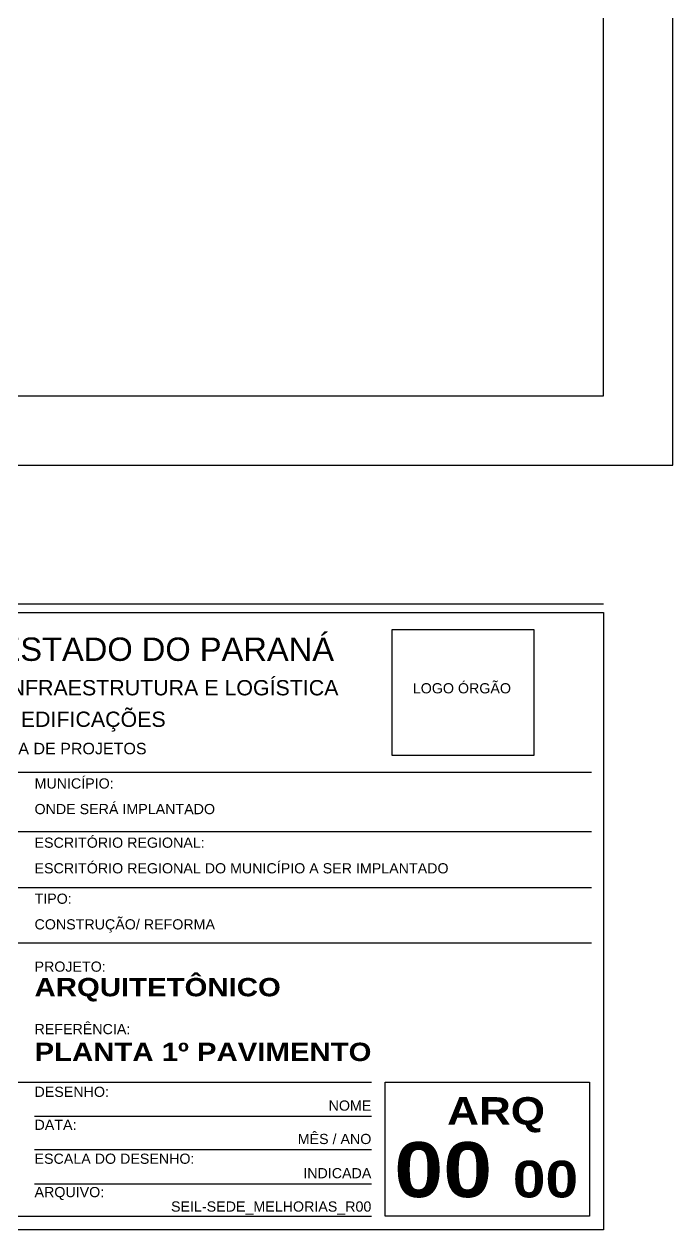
# Model space of a CAD drawing. Header units: millimetres. Extents: x 0 to 687901, y 0 to 346525.
# Drawn here: x 10797 to 11265, y 16539 to 17408 of the extents above; entities that cross this region are included whole.
import ezdxf
from ezdxf.enums import TextEntityAlignment as Align

# ---------------------------------------------------------------- set-up
doc = ezdxf.new("R2010")
doc.units = ezdxf.units.MM
for name, color, linetype in [('ARQ_Prancha', 7, 'Continuous'), ('ARQ_Prancha lin_grossa', 111, 'Continuous'), ('ARQ_Texto', 7, 'Continuous')]:
    doc.layers.add(name, color=color, linetype=linetype)
doc.styles.add('ARIAL', font='arial.ttf')
doc.styles.add('arial bold', font='')
doc.styles.get('arial bold').set_extended_font_data('Arial Black')

msp = doc.modelspace()

# ---------------------------------------------------------------- linework, layer by layer
at = {"layer": 'ARQ_Prancha'}
msp.add_lwpolyline([(5319.88, 17090.05), (11264.88, 17090.05), (11264.88, 21295.05), (5319.88, 21295.05)], close=True, dxfattribs=at)
at = {"layer": 'ARQ_Prancha lin_grossa'}
msp.add_lwpolyline([(11214.88, 17140.05), (11214.88, 21245.05), (5444.88, 21245.05), (5444.88, 17140.05), (11214.88, 17140.05)], close=True, dxfattribs=at)
at = {"layer": 'ARQ_Texto'}
for p, q in [((10339.88, 16990.05), (11214.88, 16990.05)), ((10349.88, 16868.73), (11206.25, 16868.73)), ((10349.88, 16826.03), (11206.25, 16826.03)), ((10349.88, 16785.61), (11206.24, 16785.61)), ((10349.88, 16745.6), (11206.25, 16745.6)), ((10349.88, 16645.22), (11047.6, 16645.22)), ((11057.6, 16548.66), (11057.61, 16645.22)), ((11057.61, 16645.22), (11204.89, 16645.21)), ((11204.89, 16645.21), (11204.88, 16548.66)), ((10804.88, 16620.77), (11047.6, 16620.77)), ((10804.88, 16596.71), (11047.6, 16596.69)), ((10804.88, 16571.85), (11047.6, 16571.83)), ((10349.88, 16548.66), (11047.6, 16548.66)), ((11204.88, 16548.66), (11057.6, 16548.66))]:
    msp.add_line(p, q, dxfattribs=at)
for points in [[(11214.88, 16538.66), (10339.88, 16538.66), (10339.88, 16983.75), (11214.88, 16983.75)], [(11164.88, 16971.39), (11062.35, 16971.39), (11062.35, 16880.98), (11164.88, 16880.98)]]:
    msp.add_lwpolyline(points, close=True, dxfattribs=at)

# ---------------------------------------------------------------- texts
at = {"layer": 'ARQ_Texto', "style": 'ARIAL'}
for s, height, p in [('GOVERNO DO ESTADO DO PARANÁ', 16.8378, (10815.53, 16957.37)), ('SEIL - SECRETARIA DE INFRAESTRUTURA E LOGÍSTICA', 11.025, (10815.53, 16929.6)), ('PARANÁ EDIFICAÇÕES', 11.025, (10813.39, 16906.86)), ('GERÊNCIA DE PROJETOS', 8.2688, (10813.1, 16885.73))]:
    msp.add_text(s, height=height, rotation=359.99469, dxfattribs=at).set_placement(p, align=Align.MIDDLE_CENTER)
at = {"layer": 'ARQ_Texto'}
for s, height, style, p in [('LOGO ÓRGÃO', 7.35, 'ARIAL', (11077.48, 16929.19)), ('MUNICÍPIO: ', 7.35, 'ARIAL', (10804.88, 16860.57)), ('ONDE SERÁ IMPLANTADO', 7.35, 'ARIAL', (10804.88, 16842.1)), ('ESCRITÓRIO REGIONAL: ', 7.35, 'ARIAL', (10804.88, 16817.87)), ('ESCRITÓRIO REGIONAL DO MUNICÍPIO A SER IMPLANTADO', 7.35, 'ARIAL', (10804.88, 16799.4)), ('TIPO: ', 7.35, 'ARIAL', (10804.88, 16777.45)), ('CONSTRUÇÃO/ REFORMA', 7.35, 'ARIAL', (10804.88, 16758.98)), ('PROJETO:', 7.35, 'ARIAL', (10804.88, 16728.49)), ('REFERÊNCIA:', 7.35, 'ARIAL', (10804.88, 16683.45)), ('PLANTA 1º PAVIMENTO ', 13.23, 'arial bold', (10804.88, 16667.04)), ('DESENHO: ', 7.35, 'ARIAL', (10804.88, 16638.24)), ('DATA:', 7.35, 'ARIAL', (10804.88, 16614.42)), ('ESCALA DO DESENHO:', 7.35, 'ARIAL', (10804.88, 16589.99)), ('ARQUIVO:', 7.35, 'ARIAL', (10804.88, 16565.93))]:
    msp.add_text(s, height=height, rotation=359.99469, dxfattribs=dict(at, style=style)).set_placement(p, align=Align.MIDDLE_LEFT)
at = {"layer": 'ARQ_Texto', "style": 'arial bold'}
for s, height, p in [('ARQUITETÔNICO', 13.23, (10804.88, 16707.09)), ('ARQ', 19.845, (11102.23, 16614.52)), ('00', 39.69, (11064.08, 16562.25)), ('00', 26.46, (11149.54, 16562.05))]:
    msp.add_text(s, height=height, rotation=359.99469, dxfattribs=at).set_placement(p)
at = {"layer": 'ARQ_Texto', "style": 'ARIAL'}
for s, p in [('NOME', (11047.6, 16628.29)), ('MÊS / ANO', (11047.6, 16604.22)), ('INDICADA', (11047.6, 16579.55)), ('SEIL-SEDE_MELHORIAS_R00', (11047.6, 16555.5))]:
    msp.add_text(s, height=7.35, rotation=359.99469, dxfattribs=at).set_placement(p, align=Align.MIDDLE_RIGHT)

doc.saveas('drawing.dxf')
